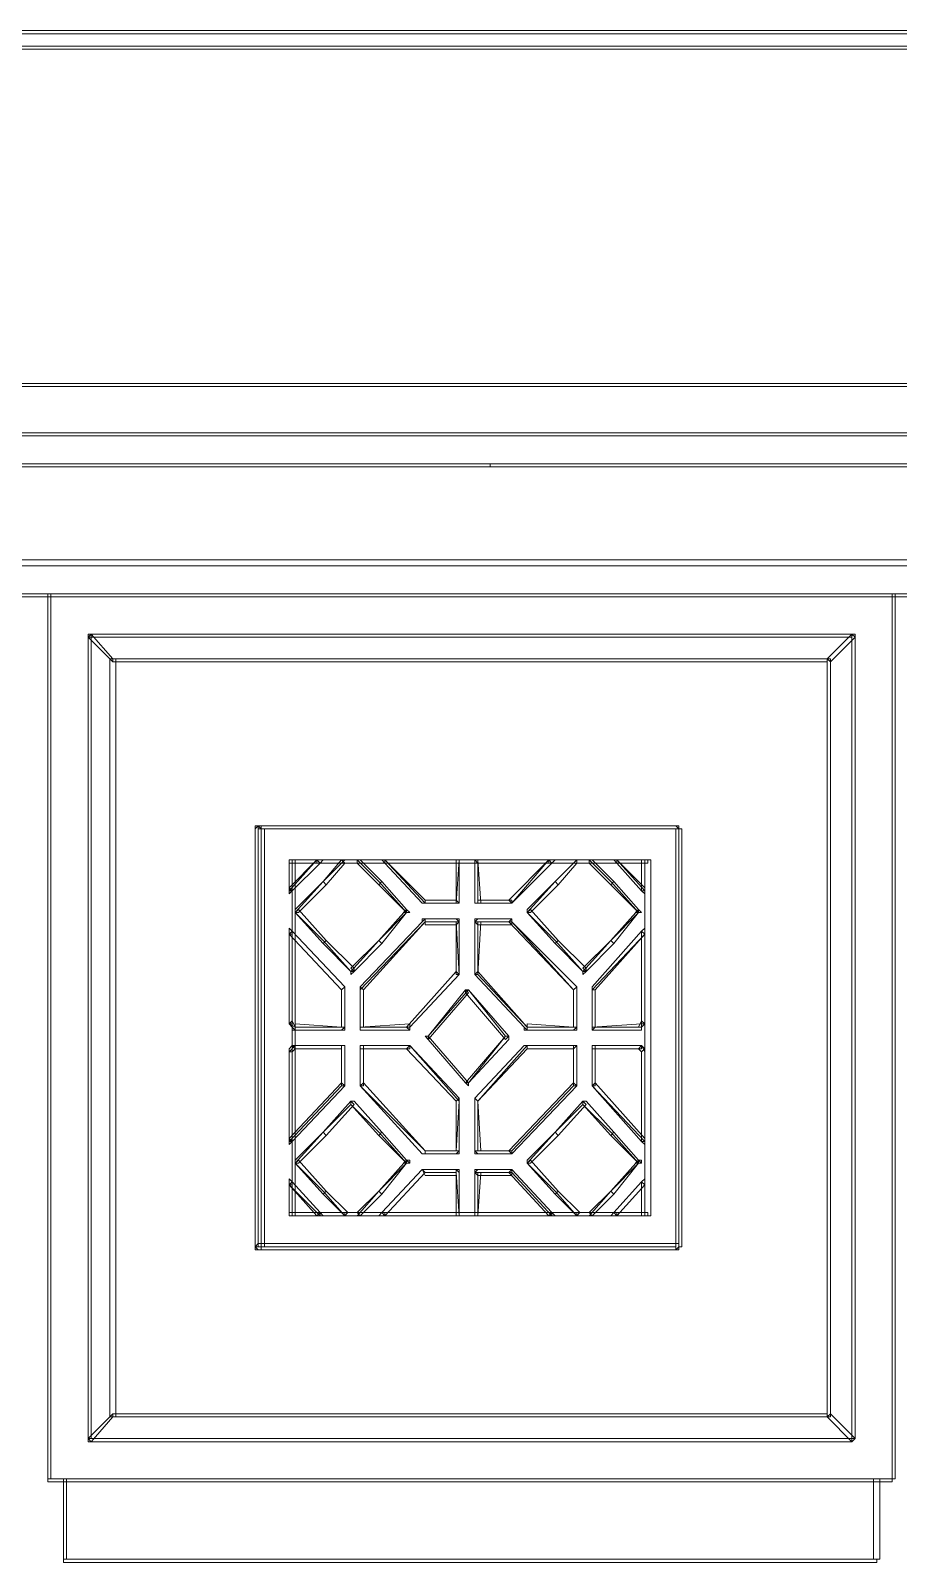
# Model space of a CAD drawing. Extents: x -66030 to 95157, y -13132 to 45879.
# Drawn here: x 54569 to 55665, y 26329 to 28262 of the extents above; entities that cross this region are included whole.
import ezdxf

# ---------------------------------------------------------------- set-up
doc = ezdxf.new("R2010")
doc.units = 0
doc.header["$LTSCALE"] = 100
doc.header["$MEASUREMENT"] = 0
doc.layers.get('0').update_dxf_attribs({"linetype": 'CONTINUOUS'})

msp = doc.modelspace()

# ---------------------------------------------------------------- linework, layer by layer
at = {"lineweight": 0}
for points in [[(56286, 28262.1), (50680.9, 28262.1), (50680.9, 28258.2), (56286, 28258.2)], [(56286, 28242.6), (50680.9, 28242.6), (50680.9, 28238.7), (56286, 28238.7)], [(56262.5, 27816.9), (50708.2, 27816.9), (50708.2, 27813), (56262.5, 27813)], [(56309.4, 27754.4), (50661.4, 27754.4), (50661.4, 27750.5), (56309.4, 27750.5)], [(56266.4, 27715.3), (51817.5, 27715.3), (51817.5, 27711.4), (56266.4, 27711.4)], [(55149.3, 27715.3), (51817.5, 27715.3), (51817.5, 27711.4), (55149.3, 27711.4)], [(56145.4, 27594.2), (54102.5, 27594.2), (54102.5, 27586.4), (56145.4, 27586.4)], [(56106.3, 27551.3), (54145.5, 27551.3), (54145.5, 27547.3), (56106.3, 27547.3)], [(54594.7, 26434.1), (54594.7, 27551.3), (54590.8, 27551.3), (54590.8, 26434.1)], [(55661, 26434.1), (55661, 27551.3), (55657.1, 27551.3), (55657.1, 26434.1)], [(54641.6, 27496.6), (55606.3, 27496.6), (55606.3, 27500.5), (54641.6, 27500.5)], [(54645.5, 26484.9), (54645.5, 27500.5), (54641.6, 27500.5), (54641.6, 26484.9)], [(54641.6, 27496.6), (54672.8, 27465.3), (54672.8, 27469.2), (54645.5, 27500.5)], [(55606.3, 27500.5), (55575.1, 27469.2), (55579, 27465.3), (55610.2, 27496.6)], [(55610.2, 26484.9), (55610.2, 27500.5), (55606.3, 27500.5), (55606.3, 26484.9)], [(54676.7, 26512.3), (54676.7, 27469.2), (54668.9, 27469.2), (54668.9, 26512.3)], [(55575.1, 27469.2), (54672.8, 27469.2), (54672.8, 27465.3), (55575.1, 27465.3)], [(55579, 26512.3), (55579, 27469.2), (55575.1, 27469.2), (55575.1, 26512.3)], [(54856.4, 27258.3), (54852.5, 27254.4), (54852.5, 26727.1), (54860.3, 26727.1), (54860.3, 27254.4), (54856.4, 27258.3), (54856.4, 27258.3), (54852.5, 27258.3), (54852.5, 27254.4)], [(55387.6, 27254.4), (55383.7, 27258.3), (54856.4, 27258.3), (54856.4, 27254.4), (55383.7, 27254.4), (55387.6, 27254.4), (55387.6, 27254.4), (55387.6, 27258.3), (55383.7, 27258.3)], [(54856.4, 27254.4), (55383.7, 27254.4), (55383.7, 26727.1), (54856.4, 26727.1), (54856.4, 27254.4)], [(55387.6, 27258.3), (54860.3, 27258.3), (54860.3, 27254.4), (55387.6, 27254.4)], [(54860.3, 27254.4), (54860.3, 26727.1), (54864.2, 26727.1), (54864.2, 27254.4)], [(55383.7, 26723.2), (55387.6, 26727.1), (55387.6, 27254.4), (55383.7, 27254.4), (55383.7, 26727.1), (55383.7, 26723.2), (55383.7, 26723.2), (55387.6, 26723.2), (55387.6, 26727.1)], [(55387.6, 27254.4), (55387.6, 26727.1), (55391.5, 26727.1), (55391.5, 27254.4)], [(54895.4, 27176.3), (54930.6, 27215.3), (54895.4, 27215.3), (54895.4, 27176.3)], [(54930.6, 27215.3), (54930.6, 27215.3), (54895.4, 27180.2), (54899.3, 27176.3), (54934.5, 27211.4), (54930.6, 27215.3), (54934.5, 27211.4), (54938.4, 27215.3), (54930.6, 27215.3)], [(54895.4, 27215.3), (54895.4, 27211.4), (54930.6, 27211.4), (54930.6, 27215.3), (54895.4, 27215.3), (54895.4, 27215.3), (54895.4, 27215.3), (54895.4, 27215.3), (54895.4, 27215.3)], [(54899.3, 27176.3), (54899.3, 27176.3), (54899.3, 27215.3), (54895.4, 27215.3), (54895.4, 27176.3), (54899.3, 27176.3), (54895.4, 27176.3), (54895.4, 27172.4), (54899.3, 27176.3)], [(54899.3, 27215.3), (54899.3, 26766.2), (54903.3, 26766.2), (54903.3, 27215.3)], [(55348.5, 27215.3), (54903.3, 27215.3), (54903.3, 27211.4), (55348.5, 27211.4)], [(54965.7, 27215.3), (54938.4, 27188), (54903.3, 27148.9), (54903.3, 27148.9), (54938.4, 27113.8), (54973.6, 27074.7), (55008.7, 27113.8), (55043.9, 27148.9), (55043.9, 27148.9), (55008.7, 27188), (54981.4, 27215.3), (54965.7, 27215.3)], [(54938.4, 27188), (54942.3, 27184.1), (54965.7, 27211.4), (54961.8, 27215.3), (54938.4, 27188), (54938.4, 27188), (54942.3, 27184.1), (54942.3, 27184.1), (54942.3, 27184.1)], [(54961.8, 27215.3), (54965.7, 27211.4), (54981.4, 27211.4), (54981.4, 27215.3), (54965.7, 27215.3), (54961.8, 27215.3), (54965.7, 27215.3), (54965.7, 27215.3), (54961.8, 27215.3)], [(54981.4, 27215.3), (54981.4, 27211.4), (55008.7, 27184.1), (55012.6, 27188), (54985.3, 27215.3), (54981.4, 27215.3), (54985.3, 27215.3), (54985.3, 27215.3), (54981.4, 27215.3)], [(55016.5, 27211.4), (55016.5, 27211.4), (55110.3, 27211.4), (55110.3, 27215.3), (55016.5, 27215.3), (55016.5, 27211.4), (55016.5, 27215.3), (55012.6, 27215.3), (55016.5, 27211.4)], [(55016.5, 27215.3), (55067.3, 27160.7), (55106.4, 27160.7), (55110.3, 27215.3), (55016.5, 27215.3)], [(55067.3, 27160.7), (55067.3, 27164.6), (55016.5, 27215.3), (55016.5, 27211.4), (55063.4, 27160.7), (55067.3, 27160.7), (55063.4, 27160.7), (55063.4, 27160.7), (55067.3, 27160.7)], [(55110.3, 27215.3), (55106.4, 27215.3), (55106.4, 27160.7), (55110.3, 27160.7), (55110.3, 27215.3), (55110.3, 27215.3), (55110.3, 27215.3), (55110.3, 27215.3), (55110.3, 27215.3)], [(55133.7, 27160.7), (55137.6, 27160.7), (55133.7, 27215.3), (55129.8, 27215.3), (55129.8, 27160.7), (55133.7, 27160.7), (55129.8, 27160.7), (55129.8, 27160.7), (55133.7, 27160.7)], [(55129.8, 27215.3), (55133.7, 27211.4), (55223.5, 27211.4), (55223.5, 27215.3), (55133.7, 27215.3), (55129.8, 27215.3), (55133.7, 27215.3), (55129.8, 27215.3), (55129.8, 27215.3)], [(55133.7, 27215.3), (55133.7, 27160.7), (55176.7, 27160.7), (55223.5, 27215.3), (55133.7, 27215.3)], [(55223.5, 27215.3), (55223.5, 27215.3), (55172.8, 27164.6), (55176.7, 27160.7), (55227.4, 27211.4), (55223.5, 27215.3), (55227.4, 27211.4), (55231.4, 27215.3), (55223.5, 27215.3)], [(55258.7, 27215.3), (55231.4, 27188), (55196.2, 27148.9), (55196.2, 27148.9), (55231.4, 27113.8), (55266.5, 27074.7), (55301.7, 27113.8), (55336.8, 27148.9), (55336.8, 27148.9), (55301.7, 27188), (55274.3, 27215.3), (55258.7, 27215.3)], [(55231.4, 27188), (55235.3, 27184.1), (55258.7, 27211.4), (55258.7, 27215.3), (55231.4, 27188), (55231.4, 27188), (55235.3, 27184.1), (55235.3, 27184.1), (55235.3, 27184.1)], [(55258.7, 27215.3), (55258.7, 27211.4), (55274.3, 27211.4), (55274.3, 27215.3), (55258.7, 27215.3), (55258.7, 27215.3), (55258.7, 27215.3), (55258.7, 27215.3), (55258.7, 27215.3)], [(55274.3, 27215.3), (55274.3, 27211.4), (55301.7, 27184.1), (55305.6, 27188), (55278.2, 27215.3), (55274.3, 27215.3), (55278.2, 27215.3), (55278.2, 27215.3), (55274.3, 27215.3)], [(55309.5, 27211.4), (55309.5, 27211.4), (55344.6, 27211.4), (55344.6, 27215.3), (55309.5, 27215.3), (55309.5, 27211.4), (55309.5, 27215.3), (55305.6, 27215.3), (55309.5, 27211.4)], [(55309.5, 27215.3), (55344.6, 27176.3), (55344.6, 27215.3), (55309.5, 27215.3)], [(55344.6, 27176.3), (55344.6, 27180.2), (55309.5, 27215.3), (55309.5, 27211.4), (55340.7, 27176.3), (55344.6, 27176.3), (55340.7, 27176.3), (55344.6, 27172.4), (55344.6, 27176.3)], [(55344.6, 27215.3), (55340.7, 27215.3), (55340.7, 27176.3), (55344.6, 27176.3), (55344.6, 27215.3), (55344.6, 27215.3), (55344.6, 27215.3), (55344.6, 27215.3), (55344.6, 27215.3)], [(55344.6, 27215.3), (55344.6, 26766.2), (55352.4, 26766.2), (55352.4, 27215.3)], [(54903.3, 27148.9), (54907.2, 27148.9), (54942.3, 27184.1), (54938.4, 27188), (54903.3, 27152.8), (54903.3, 27148.9), (54903.3, 27152.8), (54903.3, 27148.9), (54903.3, 27148.9)], [(55012.6, 27188), (55008.7, 27184.1), (55043.9, 27148.9), (55043.9, 27152.8), (55012.6, 27188), (55012.6, 27188), (55008.7, 27184.1), (55008.7, 27184.1), (55008.7, 27184.1)], [(55196.2, 27148.9), (55200.1, 27148.9), (55235.3, 27184.1), (55231.4, 27188), (55196.2, 27152.8), (55196.2, 27148.9), (55196.2, 27152.8), (55196.2, 27148.9), (55196.2, 27148.9)], [(55305.6, 27188), (55301.7, 27184.1), (55336.8, 27148.9), (55336.8, 27152.8), (55305.6, 27188), (55305.6, 27188), (55301.7, 27184.1), (55301.7, 27184.1), (55301.7, 27184.1)], [(54938.4, 27109.9), (54942.3, 27113.8), (54907.2, 27152.8), (54903.3, 27148.9), (54938.4, 27109.9), (54938.4, 27109.9), (54942.3, 27113.8), (54942.3, 27113.8), (54942.3, 27113.8)], [(54903.3, 27148.9), (54907.2, 27148.9), (54907.2, 27148.9), (54903.3, 27148.9), (54903.3, 27148.9), (54903.3, 27148.9), (54903.3, 27148.9), (54903.3, 27148.9), (54903.3, 27148.9)], [(55047.8, 27148.9), (55043.9, 27152.8), (55008.7, 27113.8), (55012.6, 27109.9), (55043.9, 27148.9), (55047.8, 27148.9), (55043.9, 27148.9), (55047.8, 27148.9), (55047.8, 27148.9)], [(55043.9, 27152.8), (55040, 27148.9), (55040, 27148.9), (55047.8, 27148.9), (55047.8, 27148.9), (55043.9, 27152.8), (55047.8, 27148.9), (55047.8, 27148.9), (55043.9, 27152.8)], [(55110.3, 27160.7), (55106.4, 27164.6), (55067.3, 27164.6), (55067.3, 27160.7), (55106.4, 27160.7), (55110.3, 27160.7), (55106.4, 27160.7), (55110.3, 27160.7), (55110.3, 27160.7)], [(55176.7, 27160.7), (55176.7, 27164.6), (55133.7, 27164.6), (55133.7, 27160.7), (55176.7, 27160.7), (55176.7, 27160.7), (55176.7, 27160.7), (55176.7, 27160.7), (55176.7, 27160.7)], [(55231.4, 27109.9), (55235.3, 27113.8), (55200.1, 27152.8), (55196.2, 27148.9), (55231.4, 27109.9), (55231.4, 27109.9), (55235.3, 27113.8), (55235.3, 27113.8), (55235.3, 27113.8)], [(55196.2, 27148.9), (55200.1, 27148.9), (55200.1, 27148.9), (55196.2, 27148.9), (55196.2, 27148.9), (55196.2, 27148.9), (55196.2, 27148.9), (55196.2, 27148.9), (55196.2, 27148.9)], [(55340.7, 27148.9), (55336.8, 27152.8), (55301.7, 27113.8), (55305.6, 27109.9), (55336.8, 27148.9), (55340.7, 27148.9), (55336.8, 27148.9), (55340.7, 27148.9), (55340.7, 27148.9)], [(55336.8, 27152.8), (55332.9, 27148.9), (55332.9, 27148.9), (55340.7, 27148.9), (55340.7, 27148.9), (55336.8, 27152.8), (55340.7, 27148.9), (55340.7, 27148.9), (55336.8, 27152.8)], [(54895.4, 27121.6), (54895.4, 27121.6), (54961.8, 27051.3), (54965.7, 27055.2), (54899.3, 27125.5), (54895.4, 27121.6), (54899.3, 27125.5), (54895.4, 27129.4), (54895.4, 27121.6)], [(55067.3, 27141.1), (55063.4, 27137.2), (54985.3, 27055.2), (54989.2, 27051.3), (55067.3, 27137.2), (55067.3, 27141.1), (55067.3, 27141.1), (55063.4, 27141.1), (55063.4, 27137.2)], [(55106.4, 27137.2), (55110.3, 27070.8), (55047.8, 27004.4), (54985.3, 27004.4), (54985.3, 27051.3), (55067.3, 27137.2), (55106.4, 27137.2)], [(55110.3, 27137.2), (55106.4, 27141.1), (55067.3, 27141.1), (55067.3, 27133.3), (55106.4, 27133.3), (55110.3, 27137.2), (55110.3, 27137.2), (55110.3, 27141.1), (55106.4, 27141.1)], [(55110.3, 27070.8), (55110.3, 27070.8), (55110.3, 27137.2), (55106.4, 27137.2), (55106.4, 27070.8), (55110.3, 27070.8), (55110.3, 27070.8), (55110.3, 27070.8), (55110.3, 27070.8)], [(55129.8, 27137.2), (55133.7, 27133.3), (55176.7, 27133.3), (55176.7, 27141.1), (55133.7, 27141.1), (55129.8, 27137.2), (55133.7, 27141.1), (55129.8, 27141.1), (55129.8, 27137.2)], [(55129.8, 27070.8), (55133.7, 27070.8), (55137.6, 27137.2), (55129.8, 27137.2), (55129.8, 27070.8), (55129.8, 27070.8), (55129.8, 27070.8), (55129.8, 27070.8), (55129.8, 27070.8)], [(55133.7, 27137.2), (55133.7, 27070.8), (55196.2, 27004.4), (55254.8, 27004.4), (55254.8, 27051.3), (55176.7, 27137.2), (55133.7, 27137.2)], [(55176.7, 27141.1), (55172.8, 27137.2), (55254.8, 27051.3), (55258.7, 27055.2), (55176.7, 27137.2), (55176.7, 27141.1), (55176.7, 27137.2), (55176.7, 27141.1), (55176.7, 27141.1)], [(55340.7, 27125.5), (55340.7, 27121.6), (55340.7, 27008.3), (55344.6, 27008.3), (55344.6, 27121.6), (55340.7, 27125.5), (55344.6, 27121.6), (55344.6, 27129.4), (55340.7, 27125.5)], [(54895.4, 27008.3), (54903.3, 27004.4), (54961.8, 27004.4), (54961.8, 27051.3), (54895.4, 27121.6), (54895.4, 27008.3)], [(54895.4, 27008.3), (54899.3, 27008.3), (54899.3, 27121.6), (54895.4, 27121.6), (54895.4, 27008.3), (54895.4, 27008.3), (54895.4, 27008.3), (54895.4, 27008.3), (54895.4, 27008.3)], [(54977.5, 27074.7), (54977.5, 27078.6), (54942.3, 27113.8), (54938.4, 27109.9), (54973.6, 27074.7), (54977.5, 27074.7), (54973.6, 27074.7), (54973.6, 27070.8), (54977.5, 27074.7)], [(55012.6, 27109.9), (55008.7, 27113.8), (54973.6, 27078.6), (54977.5, 27074.7), (55012.6, 27109.9), (55012.6, 27109.9), (55008.7, 27113.8), (55008.7, 27113.8), (55008.7, 27113.8)], [(55270.4, 27074.7), (55270.4, 27078.6), (55235.3, 27113.8), (55231.4, 27109.9), (55266.5, 27074.7), (55270.4, 27074.7), (55266.5, 27074.7), (55266.5, 27070.8), (55270.4, 27074.7)], [(55305.6, 27109.9), (55301.7, 27113.8), (55266.5, 27078.6), (55270.4, 27074.7), (55305.6, 27109.9), (55305.6, 27109.9), (55301.7, 27113.8), (55301.7, 27113.8), (55301.7, 27113.8)], [(55278.2, 27051.3), (55282.1, 27051.3), (55344.6, 27121.6), (55340.7, 27125.5), (55278.2, 27055.2), (55278.2, 27051.3), (55278.2, 27055.2), (55278.2, 27055.2), (55278.2, 27051.3)], [(55344.6, 27121.6), (55278.2, 27051.3), (55278.2, 27004.4), (55340.7, 27004.4), (55344.6, 27008.3), (55344.6, 27121.6)], [(55047.8, 27000.5), (55047.8, 27004.4), (55110.3, 27070.8), (55106.4, 27074.7), (55043.9, 27004.4), (55047.8, 27000.5), (55047.8, 27000.5), (55047.8, 27000.5), (55047.8, 27004.4)], [(55196.2, 27000.5), (55196.2, 27004.4), (55133.7, 27074.7), (55129.8, 27070.8), (55192.3, 27004.4), (55196.2, 27000.5), (55192.3, 27004.4), (55192.3, 27000.5), (55196.2, 27000.5)], [(54965.7, 27055.2), (54961.8, 27051.3), (54961.8, 27004.4), (54965.7, 27004.4), (54965.7, 27051.3), (54965.7, 27055.2), (54965.7, 27051.3), (54965.7, 27055.2), (54965.7, 27055.2)], [(54985.3, 27055.2), (54985.3, 27051.3), (54985.3, 27004.4), (54989.2, 27004.4), (54989.2, 27051.3), (54985.3, 27055.2), (54985.3, 27055.2), (54985.3, 27055.2), (54985.3, 27051.3)], [(55071.2, 26988.8), (55071.2, 26988.8), (55122, 27047.4), (55118.1, 27051.3), (55071.2, 26992.7), (55071.2, 26988.8), (55071.2, 26992.7), (55067.3, 26992.7), (55071.2, 26988.8)], [(55071.2, 26992.7), (55122, 26934.1), (55168.9, 26992.7), (55122, 27051.3), (55071.2, 26992.7)], [(55118.1, 27051.3), (55118.1, 27047.4), (55168.9, 26988.8), (55172.8, 26992.7), (55122, 27051.3), (55118.1, 27051.3), (55122, 27051.3), (55122, 27051.3), (55118.1, 27051.3)], [(55258.7, 27055.2), (55254.8, 27051.3), (55254.8, 27004.4), (55258.7, 27004.4), (55258.7, 27051.3), (55258.7, 27055.2), (55258.7, 27051.3), (55258.7, 27055.2), (55258.7, 27055.2)], [(55278.2, 27000.5), (55282.1, 27004.4), (55282.1, 27051.3), (55278.2, 27051.3), (55278.2, 27004.4), (55278.2, 27000.5), (55278.2, 27004.4), (55278.2, 27000.5), (55278.2, 27000.5)], [(54903.3, 27000.5), (54903.3, 27004.4), (54899.3, 27012.2), (54895.4, 27008.3), (54899.3, 27004.4), (54903.3, 27000.5), (54899.3, 27004.4), (54899.3, 27000.5), (54903.3, 27000.5)], [(55344.6, 27008.3), (55340.7, 27012.2), (55336.8, 27004.4), (55340.7, 27004.4), (55344.6, 27008.3), (55344.6, 27008.3), (55344.6, 27008.3), (55344.6, 27008.3), (55344.6, 27008.3)], [(54965.7, 27004.4), (54961.8, 27004.4), (54903.3, 27008.3), (54903.3, 27000.5), (54961.8, 27000.5), (54965.7, 27004.4), (54961.8, 27000.5), (54965.7, 27000.5), (54965.7, 27004.4)], [(54985.3, 27004.4), (54985.3, 27000.5), (55047.8, 27000.5), (55047.8, 27008.3), (54985.3, 27004.4), (54985.3, 27004.4), (54985.3, 27004.4), (54985.3, 27000.5), (54985.3, 27000.5)], [(55122, 26934.1), (55122, 26934.1), (55071.2, 26992.7), (55071.2, 26988.8), (55118.1, 26934.1), (55122, 26934.1), (55118.1, 26934.1), (55122, 26930.2), (55122, 26934.1)], [(55172.8, 26992.7), (55168.9, 26992.7), (55118.1, 26934.1), (55122, 26934.1), (55172.8, 26988.8), (55172.8, 26992.7), (55172.8, 26988.8), (55172.8, 26992.7), (55172.8, 26992.7)], [(55258.7, 27004.4), (55254.8, 27004.4), (55196.2, 27008.3), (55196.2, 27000.5), (55254.8, 27000.5), (55258.7, 27004.4), (55254.8, 27000.5), (55258.7, 27000.5), (55258.7, 27004.4)], [(55340.7, 27004.4), (55340.7, 27008.3), (55278.2, 27004.4), (55278.2, 27000.5), (55340.7, 27000.5), (55340.7, 27004.4), (55340.7, 27000.5), (55340.7, 27000.5), (55340.7, 27004.4)], [(54895.4, 26859.9), (54961.8, 26930.2), (54961.8, 26981), (54903.3, 26981), (54895.4, 26973.2), (54895.4, 26859.9)], [(54895.4, 26973.2), (54899.3, 26973.2), (54903.3, 26977.1), (54899.3, 26981), (54895.4, 26977.1), (54895.4, 26973.2), (54895.4, 26977.1), (54895.4, 26973.2), (54895.4, 26973.2)], [(54899.3, 26859.9), (54899.3, 26859.9), (54899.3, 26973.2), (54895.4, 26973.2), (54895.4, 26859.9), (54899.3, 26859.9), (54895.4, 26859.9), (54895.4, 26856), (54899.3, 26859.9)], [(54899.3, 26981), (54903.3, 26977.1), (54961.8, 26977.1), (54961.8, 26981), (54903.3, 26981), (54899.3, 26981), (54903.3, 26981), (54899.3, 26981), (54899.3, 26981)], [(54961.8, 26981), (54961.8, 26981), (54961.8, 26930.2), (54965.7, 26930.2), (54965.7, 26981), (54961.8, 26981), (54965.7, 26981), (54965.7, 26981), (54961.8, 26981)], [(55106.4, 26848.2), (55110.3, 26910.7), (55047.8, 26981), (54985.3, 26981), (54985.3, 26930.2), (55067.3, 26848.2), (55106.4, 26848.2)], [(54985.3, 26981), (54985.3, 26977.1), (55047.8, 26977.1), (55047.8, 26981), (54985.3, 26981), (54985.3, 26981), (54985.3, 26981), (54985.3, 26981), (54985.3, 26981)], [(54985.3, 26930.2), (54989.2, 26930.2), (54989.2, 26981), (54985.3, 26981), (54985.3, 26930.2), (54985.3, 26930.2), (54985.3, 26930.2), (54985.3, 26930.2), (54985.3, 26930.2)], [(55047.8, 26981), (55043.9, 26977.1), (55106.4, 26910.7), (55110.3, 26914.6), (55047.8, 26981), (55047.8, 26981), (55047.8, 26981), (55047.8, 26981), (55047.8, 26981)], [(55196.2, 26981), (55192.3, 26981), (55129.8, 26914.6), (55133.7, 26910.7), (55196.2, 26977.1), (55196.2, 26981), (55196.2, 26981), (55192.3, 26981), (55192.3, 26981)], [(55133.7, 26848.2), (55133.7, 26910.7), (55196.2, 26981), (55254.8, 26981), (55254.8, 26930.2), (55176.7, 26848.2), (55133.7, 26848.2)], [(55258.7, 26981), (55254.8, 26981), (55196.2, 26981), (55196.2, 26977.1), (55254.8, 26977.1), (55258.7, 26981), (55258.7, 26981), (55258.7, 26981), (55254.8, 26981)], [(55258.7, 26930.2), (55258.7, 26930.2), (55258.7, 26981), (55254.8, 26981), (55254.8, 26930.2), (55258.7, 26930.2), (55258.7, 26930.2), (55258.7, 26930.2), (55258.7, 26930.2)], [(55344.6, 26973.2), (55340.7, 26981), (55278.2, 26981), (55278.2, 26930.2), (55344.6, 26859.9), (55344.6, 26973.2)], [(55278.2, 26981), (55278.2, 26977.1), (55340.7, 26977.1), (55340.7, 26981), (55278.2, 26981), (55278.2, 26981), (55278.2, 26981), (55278.2, 26981), (55278.2, 26981)], [(55278.2, 26930.2), (55282.1, 26930.2), (55282.1, 26981), (55278.2, 26981), (55278.2, 26930.2), (55278.2, 26930.2), (55278.2, 26930.2), (55278.2, 26930.2), (55278.2, 26930.2)], [(55340.7, 26981), (55336.8, 26977.1), (55340.7, 26973.2), (55344.6, 26977.1), (55340.7, 26981), (55340.7, 26981), (55340.7, 26981), (55340.7, 26981), (55340.7, 26981)], [(55344.6, 26977.1), (55340.7, 26973.2), (55340.7, 26859.9), (55344.6, 26859.9), (55344.6, 26973.2), (55344.6, 26977.1), (55344.6, 26973.2), (55344.6, 26973.2), (55344.6, 26977.1)], [(54965.7, 26930.2), (54961.8, 26934.1), (54895.4, 26863.8), (54899.3, 26859.9), (54965.7, 26930.2), (54965.7, 26930.2), (54965.7, 26930.2), (54965.7, 26930.2), (54965.7, 26930.2)], [(55067.3, 26844.3), (55067.3, 26848.2), (54989.2, 26934.1), (54985.3, 26930.2), (55063.4, 26844.3), (55067.3, 26844.3), (55063.4, 26844.3), (55063.4, 26844.3), (55067.3, 26844.3)], [(55176.7, 26844.3), (55176.7, 26844.3), (55258.7, 26930.2), (55254.8, 26934.1), (55172.8, 26848.2), (55176.7, 26844.3), (55176.7, 26844.3), (55176.7, 26844.3), (55176.7, 26844.3)], [(55344.6, 26859.9), (55344.6, 26863.8), (55282.1, 26934.1), (55278.2, 26930.2), (55340.7, 26859.9), (55344.6, 26859.9), (55340.7, 26859.9), (55344.6, 26856), (55344.6, 26859.9)], [(55110.3, 26914.6), (55106.4, 26910.7), (55106.4, 26848.2), (55110.3, 26848.2), (55110.3, 26910.7), (55110.3, 26914.6), (55110.3, 26910.7), (55110.3, 26910.7), (55110.3, 26914.6)], [(55129.8, 26914.6), (55129.8, 26910.7), (55129.8, 26848.2), (55137.6, 26848.2), (55133.7, 26910.7), (55129.8, 26914.6), (55129.8, 26914.6), (55129.8, 26910.7), (55129.8, 26910.7)], [(54981.4, 26766.2), (55008.7, 26797.4), (55043.9, 26832.6), (55043.9, 26832.6), (55008.7, 26871.6), (54973.6, 26906.8), (54938.4, 26871.6), (54903.3, 26832.6), (54903.3, 26832.6), (54938.4, 26797.4), (54965.7, 26766.2), (54981.4, 26766.2)], [(54938.4, 26871.6), (54942.3, 26867.7), (54977.5, 26906.8), (54973.6, 26910.7), (54938.4, 26871.6), (54938.4, 26871.6), (54942.3, 26867.7), (54942.3, 26867.7), (54942.3, 26867.7)], [(54973.6, 26910.7), (54973.6, 26906.8), (55008.7, 26867.7), (55012.6, 26871.6), (54977.5, 26910.7), (54973.6, 26910.7), (54977.5, 26910.7), (54973.6, 26910.7), (54973.6, 26910.7)], [(55274.3, 26766.2), (55301.7, 26797.4), (55336.8, 26832.6), (55336.8, 26832.6), (55301.7, 26871.6), (55266.5, 26906.8), (55231.4, 26871.6), (55196.2, 26832.6), (55196.2, 26832.6), (55231.4, 26797.4), (55258.7, 26766.2), (55274.3, 26766.2)], [(55231.4, 26871.6), (55235.3, 26867.7), (55270.4, 26906.8), (55266.5, 26910.7), (55231.4, 26871.6), (55231.4, 26871.6), (55235.3, 26867.7), (55235.3, 26867.7), (55235.3, 26867.7)], [(55266.5, 26910.7), (55266.5, 26906.8), (55301.7, 26867.7), (55305.6, 26871.6), (55270.4, 26910.7), (55266.5, 26910.7), (55270.4, 26910.7), (55266.5, 26910.7), (55266.5, 26910.7)], [(54903.3, 26832.6), (54907.2, 26832.6), (54942.3, 26867.7), (54938.4, 26871.6), (54903.3, 26836.5), (54903.3, 26832.6), (54903.3, 26836.5), (54903.3, 26836.5), (54903.3, 26832.6)], [(55012.6, 26871.6), (55008.7, 26867.7), (55043.9, 26832.6), (55043.9, 26836.5), (55012.6, 26871.6), (55012.6, 26871.6), (55008.7, 26867.7), (55008.7, 26867.7), (55008.7, 26867.7)], [(55196.2, 26832.6), (55200.1, 26832.6), (55235.3, 26867.7), (55231.4, 26871.6), (55196.2, 26836.5), (55196.2, 26832.6), (55196.2, 26836.5), (55196.2, 26836.5), (55196.2, 26832.6)], [(55305.6, 26871.6), (55301.7, 26867.7), (55336.8, 26832.6), (55336.8, 26836.5), (55305.6, 26871.6), (55305.6, 26871.6), (55301.7, 26867.7), (55301.7, 26867.7), (55301.7, 26867.7)], [(54938.4, 26793.5), (54942.3, 26797.4), (54907.2, 26836.5), (54903.3, 26832.6), (54938.4, 26793.5), (54938.4, 26793.5), (54942.3, 26797.4), (54942.3, 26797.4), (54942.3, 26797.4)], [(55047.8, 26832.6), (55043.9, 26836.5), (55008.7, 26797.4), (55012.6, 26793.5), (55043.9, 26832.6), (55047.8, 26832.6), (55043.9, 26832.6), (55047.8, 26832.6), (55047.8, 26832.6)], [(55043.9, 26836.5), (55040, 26832.6), (55040, 26832.6), (55047.8, 26832.6), (55047.8, 26832.6), (55043.9, 26836.5), (55047.8, 26832.6), (55047.8, 26836.5), (55043.9, 26836.5)], [(55110.3, 26848.2), (55106.4, 26848.2), (55067.3, 26848.2), (55067.3, 26844.3), (55106.4, 26844.3), (55110.3, 26848.2), (55106.4, 26844.3), (55110.3, 26844.3), (55110.3, 26848.2)], [(55129.8, 26848.2), (55133.7, 26844.3), (55176.7, 26844.3), (55176.7, 26848.2), (55133.7, 26848.2), (55129.8, 26848.2), (55129.8, 26848.2), (55129.8, 26844.3), (55133.7, 26844.3)], [(55231.4, 26793.5), (55235.3, 26797.4), (55200.1, 26836.5), (55196.2, 26832.6), (55231.4, 26793.5), (55231.4, 26793.5), (55235.3, 26797.4), (55235.3, 26797.4), (55235.3, 26797.4)], [(55340.7, 26832.6), (55336.8, 26836.5), (55301.7, 26797.4), (55305.6, 26793.5), (55336.8, 26832.6), (55340.7, 26832.6), (55336.8, 26832.6), (55340.7, 26832.6), (55340.7, 26832.6)], [(55336.8, 26836.5), (55332.9, 26832.6), (55332.9, 26832.6), (55340.7, 26832.6), (55340.7, 26832.6), (55336.8, 26836.5), (55340.7, 26832.6), (55340.7, 26836.5), (55336.8, 26836.5)], [(54903.3, 26832.6), (54907.2, 26832.6), (54907.2, 26832.6), (54903.3, 26832.6), (54903.3, 26832.6), (54903.3, 26832.6), (54903.3, 26832.6), (54903.3, 26832.6), (54903.3, 26832.6)], [(55016.5, 26766.2), (55016.5, 26766.2), (55067.3, 26820.8), (55063.4, 26824.7), (55012.6, 26770.1), (55016.5, 26766.2), (55012.6, 26770.1), (55008.7, 26766.2), (55016.5, 26766.2)], [(55110.3, 26766.2), (55106.4, 26820.8), (55067.3, 26820.8), (55016.5, 26766.2), (55110.3, 26766.2)], [(55063.4, 26824.7), (55067.3, 26816.9), (55106.4, 26816.9), (55106.4, 26824.7), (55067.3, 26824.7), (55063.4, 26824.7), (55067.3, 26824.7), (55063.4, 26824.7), (55063.4, 26824.7)], [(55106.4, 26824.7), (55106.4, 26820.8), (55106.4, 26766.2), (55110.3, 26766.2), (55110.3, 26820.8), (55106.4, 26824.7), (55110.3, 26820.8), (55110.3, 26824.7), (55106.4, 26824.7)], [(55129.8, 26820.8), (55133.7, 26816.9), (55176.7, 26816.9), (55176.7, 26824.7), (55133.7, 26824.7), (55129.8, 26820.8), (55133.7, 26824.7), (55129.8, 26824.7), (55129.8, 26820.8)], [(55133.7, 26766.2), (55133.7, 26766.2), (55137.6, 26820.8), (55129.8, 26820.8), (55129.8, 26766.2), (55133.7, 26766.2), (55129.8, 26766.2), (55129.8, 26766.2), (55133.7, 26766.2)], [(55227.4, 26766.2), (55176.7, 26820.8), (55133.7, 26820.8), (55133.7, 26766.2), (55227.4, 26766.2)], [(55176.7, 26824.7), (55172.8, 26820.8), (55223.5, 26766.2), (55227.4, 26770.1), (55176.7, 26824.7), (55176.7, 26824.7), (55176.7, 26824.7), (55176.7, 26824.7), (55176.7, 26824.7)], [(55196.2, 26832.6), (55200.1, 26832.6), (55200.1, 26832.6), (55196.2, 26832.6), (55196.2, 26832.6), (55196.2, 26832.6), (55196.2, 26832.6), (55196.2, 26832.6), (55196.2, 26832.6)], [(54895.4, 26805.2), (54895.4, 26805.2), (54930.6, 26766.2), (54934.5, 26770.1), (54899.3, 26809.1), (54895.4, 26805.2), (54899.3, 26809.1), (54895.4, 26813), (54895.4, 26805.2)], [(54934.5, 26766.2), (54895.4, 26805.2), (54895.4, 26766.2), (54934.5, 26766.2)], [(54895.4, 26766.2), (54899.3, 26766.2), (54899.3, 26805.2), (54895.4, 26805.2), (54895.4, 26766.2), (54895.4, 26766.2), (54895.4, 26766.2), (54895.4, 26766.2), (54895.4, 26766.2)], [(55309.5, 26766.2), (55309.5, 26766.2), (55344.6, 26805.2), (55340.7, 26809.1), (55305.6, 26770.1), (55309.5, 26766.2), (55305.6, 26770.1), (55301.7, 26766.2), (55309.5, 26766.2)], [(55344.6, 26805.2), (55309.5, 26766.2), (55344.6, 26766.2), (55344.6, 26805.2)], [(55340.7, 26809.1), (55340.7, 26805.2), (55340.7, 26766.2), (55344.6, 26766.2), (55344.6, 26805.2), (55340.7, 26809.1), (55344.6, 26805.2), (55344.6, 26813), (55340.7, 26809.1)], [(54965.7, 26766.2), (54969.7, 26770.1), (54942.3, 26797.4), (54938.4, 26793.5), (54965.7, 26766.2), (54965.7, 26766.2), (54965.7, 26766.2), (54965.7, 26766.2), (54965.7, 26766.2)], [(55012.6, 26793.5), (55008.7, 26797.4), (54981.4, 26770.1), (54985.3, 26766.2), (55012.6, 26793.5), (55012.6, 26793.5), (55008.7, 26797.4), (55008.7, 26797.4), (55008.7, 26797.4)], [(55258.7, 26766.2), (55262.6, 26770.1), (55235.3, 26797.4), (55231.4, 26793.5), (55258.7, 26766.2), (55258.7, 26766.2), (55258.7, 26766.2), (55258.7, 26766.2), (55258.7, 26766.2)], [(55305.6, 26793.5), (55301.7, 26797.4), (55274.3, 26770.1), (55278.2, 26766.2), (55305.6, 26793.5), (55305.6, 26793.5), (55301.7, 26797.4), (55301.7, 26797.4), (55301.7, 26797.4)], [(54934.5, 26770.1), (54934.5, 26770.1), (54895.4, 26770.1), (54895.4, 26766.2), (54934.5, 26766.2), (54934.5, 26770.1), (54934.5, 26766.2), (54938.4, 26766.2), (54934.5, 26770.1)], [(55348.5, 26770.1), (54903.3, 26770.1), (54903.3, 26766.2), (55348.5, 26766.2)], [(54985.3, 26766.2), (54981.4, 26770.1), (54965.7, 26770.1), (54965.7, 26766.2), (54981.4, 26766.2), (54985.3, 26766.2), (54981.4, 26766.2), (54981.4, 26766.2), (54985.3, 26766.2)], [(55110.3, 26766.2), (55110.3, 26770.1), (55016.5, 26770.1), (55016.5, 26766.2), (55110.3, 26766.2), (55110.3, 26766.2), (55110.3, 26766.2), (55110.3, 26766.2), (55110.3, 26766.2)], [(55227.4, 26770.1), (55227.4, 26770.1), (55133.7, 26770.1), (55133.7, 26766.2), (55227.4, 26766.2), (55227.4, 26770.1), (55227.4, 26766.2), (55231.4, 26766.2), (55227.4, 26770.1)], [(55278.2, 26766.2), (55274.3, 26770.1), (55258.7, 26770.1), (55258.7, 26766.2), (55274.3, 26766.2), (55278.2, 26766.2), (55274.3, 26766.2), (55274.3, 26766.2), (55278.2, 26766.2)], [(55344.6, 26766.2), (55344.6, 26770.1), (55309.5, 26770.1), (55309.5, 26766.2), (55344.6, 26766.2), (55344.6, 26766.2), (55344.6, 26766.2), (55344.6, 26766.2), (55344.6, 26766.2)], [(54852.5, 26727.1), (54856.4, 26723.2), (55383.7, 26723.2), (55383.7, 26731), (54856.4, 26731), (54852.5, 26727.1), (54852.5, 26727.1), (54852.5, 26723.2), (54856.4, 26723.2)], [(55387.6, 26731), (54860.3, 26731), (54860.3, 26723.2), (55387.6, 26723.2)], [(54645.5, 26481), (54672.8, 26512.3), (54672.8, 26516.2), (54641.6, 26484.9)], [(55575.1, 26516.2), (54672.8, 26516.2), (54672.8, 26512.3), (55575.1, 26512.3)], [(55610.2, 26484.9), (55579, 26516.2), (55575.1, 26512.3), (55606.3, 26481)], [(54641.6, 26481), (55606.3, 26481), (55606.3, 26484.9), (54641.6, 26484.9)], [(54590.8, 26430.2), (55657.1, 26430.2), (55657.1, 26434.1), (54590.8, 26434.1)], [(54614.2, 26332.6), (54614.2, 26434.1), (54610.3, 26434.1), (54610.3, 26332.6)], [(55641.5, 26332.6), (55641.5, 26434.1), (55633.7, 26434.1), (55633.7, 26332.6)], [(54610.3, 26328.7), (55637.6, 26328.7), (55637.6, 26332.6), (54610.3, 26332.6)]]:
    msp.add_lwpolyline(points, close=True, dxfattribs=at)

doc.saveas('drawing.dxf')
